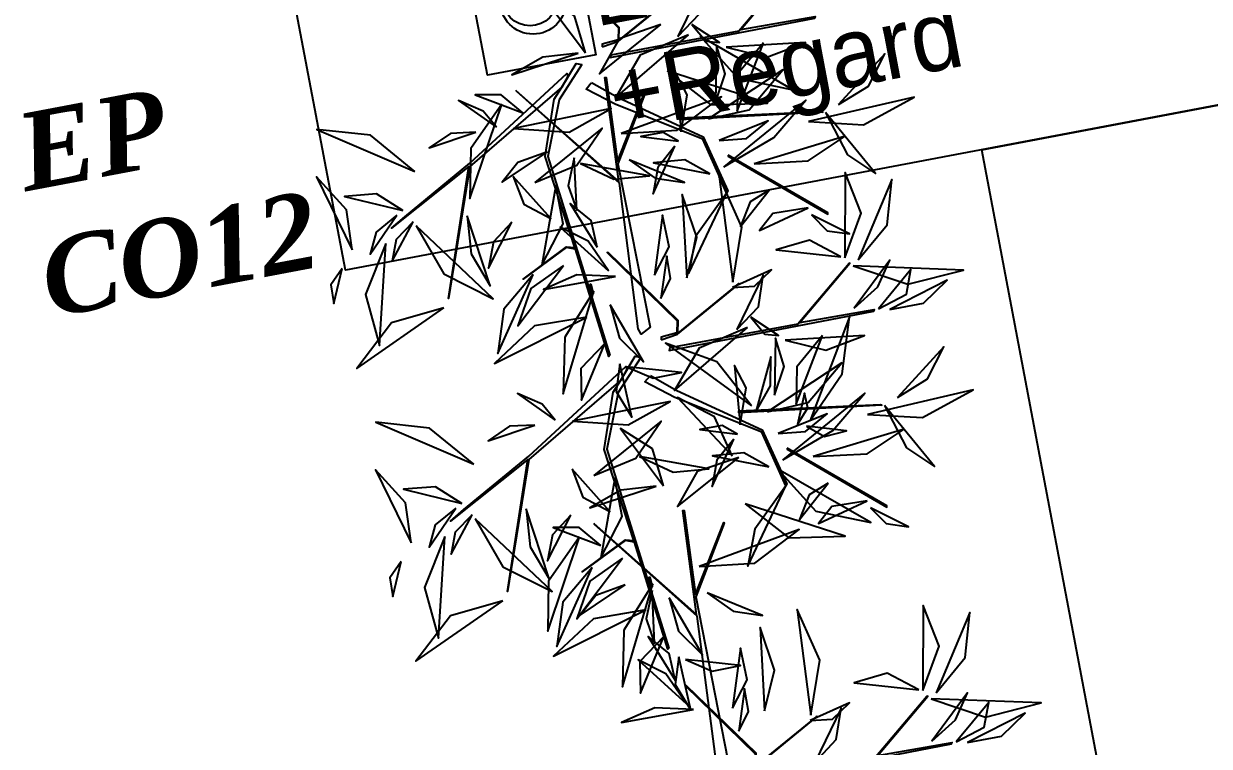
# Model space of a CAD drawing. Header units: centimetres. Extents: x 197412 to 267601, y -375791 to -305433.
# Drawn here: x 223156 to 225309, y -368346 to -367034 of the extents above; entities that cross this region are included whole.
import ezdxf

# ---------------------------------------------------------------- set-up
doc = ezdxf.new("R2010")
doc.units = ezdxf.units.CM
doc.layers.add('3-BAT C-Niveau 0', color=250, linetype='Continuous')
doc.layers.add('prlm-EAU-EPEXT', color=145, linetype='Continuous')
doc.styles.add('Futura Std Book', font='')
doc.styles.add('prlm-eau-ep', font='timesbi.ttf', dxfattribs={"height": 18})
doc.styles.get('Futura Std Book').set_extended_font_data('Futura Std Book')

# ---------------------------------------------------------------- blocks, each defined once
blk = doc.blocks.new('Groupe-204-1')
at = {"linetype": 'Continuous', "flags": 128}
for points in [[(14176.5, -49507.03), (14179.45, -49506.02), (14190.62, -49496.86), (14190.44, -49496.89), (14179.49, -49505.85), (14179.59, -49503.53), (14166.93, -49491.26), (14166.67, -49491.21), (14179.41, -49503.61), (14179.35, -49505.79), (14176.49, -49506.56)], [(14172.8, -49510.27), (14168.64, -49516.64), (14166.63, -49526.93), (14177.85, -49563.03), (14177.68, -49563.23), (14171.64, -49543.78), (14169.93, -49543.5), (14162.12, -49549.19), (14170.02, -49543.34), (14171.53, -49543.49), (14166.1, -49526.97), (14167.77, -49516.57), (14169.15, -49514.35), (14152.45, -49528.79), (14148.56, -49552.73), (14152.26, -49528.79), (14138.23, -49539.99), (14140.65, -49537.88), (14152.46, -49528.15), (14170.06, -49511.87), (14170.26, -49512.38), (14169.15, -49514.35), (14171.74, -49510.05)], [(14160.8, -49514.97), (14179.49, -49531.51), (14176.97, -49512.61), (14177.21, -49512.63), (14179.28, -49527.86), (14184.4, -49514.78), (14184.49, -49514.95), (14179.34, -49528.28), (14185.17, -49557.96), (14183.56, -49559.22), (14183, -49558.25), (14179.6, -49531.8), (14160.97, -49515.16)], [(14216.31, -49518.79), (14216.53, -49518.9), (14190.55, -49520.32), (14190.57, -49519.94)], [(14199.37, -49526.72), (14199.37, -49526.91), (14217.46, -49537.43), (14217.42, -49537.17)], [(14187.21, -49560.21), (14190.16, -49559.2), (14201.33, -49550.04), (14201.15, -49550.07), (14190.2, -49559.02), (14190.3, -49556.71), (14177.64, -49544.43), (14177.38, -49544.39), (14190.12, -49556.79), (14190.06, -49558.97), (14187.2, -49559.73)], [(14183.51, -49563.45), (14179.35, -49569.82), (14177.34, -49580.1), (14188.57, -49616.2), (14188.39, -49616.41), (14182.35, -49596.96), (14180.64, -49596.68), (14172.83, -49602.37), (14180.73, -49596.52), (14182.24, -49596.67), (14176.81, -49580.15), (14178.48, -49569.75), (14179.86, -49567.53), (14163.16, -49581.97), (14159.27, -49605.91), (14162.97, -49581.97), (14148.95, -49593.16), (14151.36, -49591.06), (14163.17, -49581.33), (14180.78, -49565.05), (14180.97, -49565.56), (14179.86, -49567.53), (14182.45, -49563.22)], [(14227.02, -49571.96), (14227.24, -49572.08), (14201.26, -49573.5), (14201.29, -49573.11)], [(14210.08, -49579.9), (14210.08, -49580.09), (14228.17, -49590.61), (14228.13, -49590.35)], [(14174.94, -49593.56), (14193.63, -49610.1), (14191.12, -49591.2), (14191.36, -49591.22), (14193.42, -49606.45), (14198.54, -49593.38), (14198.63, -49593.54), (14193.48, -49606.87), (14199.31, -49636.55), (14197.7, -49637.81), (14197.15, -49636.84), (14193.74, -49610.39), (14175.11, -49593.75)], [(14201.35, -49638.8), (14204.31, -49637.79), (14215.48, -49628.63), (14215.3, -49628.66), (14204.34, -49637.61), (14204.45, -49635.3), (14191.79, -49623.02), (14191.52, -49622.98), (14204.27, -49635.38), (14204.21, -49637.56), (14201.34, -49638.32)]]:
    blk.add_lwpolyline(points, close=True, dxfattribs=at)
for points in [[(14215.08, -49501.61), (14201.6, -49503.97), (14210.72, -49493.15), (14210.58, -49493.2), (14201.29, -49504.18), (14178.02, -49508.53), (14177.9, -49508.98), (14215.07, -49501.83), (14215.19, -49501.59), (14215.11, -49501.61)], [(14174.56, -49513.52), (14179.35, -49516.26), (14194.83, -49523.41), (14199.3, -49533.2), (14199.13, -49533.55), (14194.76, -49523.8), (14178.98, -49517.5), (14173.54, -49514.7), (14174.46, -49513.57)], [(14225.79, -49554.79), (14212.31, -49557.14), (14221.43, -49546.32), (14221.29, -49546.38), (14212, -49557.36), (14188.74, -49561.71), (14188.61, -49562.15), (14225.78, -49555.01), (14225.9, -49554.77), (14225.83, -49554.78)], [(14185.27, -49566.7), (14190.06, -49569.44), (14205.54, -49576.59), (14210.01, -49586.38), (14209.84, -49586.73), (14205.47, -49576.98), (14189.69, -49570.68), (14184.25, -49567.87), (14185.17, -49566.75)], [(14239.93, -49633.38), (14226.46, -49635.74), (14235.58, -49624.91), (14235.44, -49624.97), (14226.14, -49635.95), (14202.88, -49640.3), (14202.75, -49640.75), (14239.92, -49633.6), (14240.04, -49633.36), (14239.97, -49633.37)]]:
    blk.add_lwpolyline(points, dxfattribs=at)
at = {"linetype": 'Continuous'}
for points in [[(14190.23, -49505.17, -207.06), (14194.12, -49501.05, -208.24), (14194.98, -49495.35, -209.24), (14194.98, -49495.35, -209.24), (14190.23, -49505.17, -207.06)], [(14173.46, -49508.14, -200.73), (14171.45, -49501.44, -197.34), (14165.66, -49497.74, -193.77), (14165.66, -49497.74, -193.77), (14173.46, -49508.14, -200.73)], [(14173.46, -49508.14, -200.73), (14171.45, -49501.44, -197.34), (14165.66, -49497.74, -193.77), (14165.66, -49497.74, -193.77), (14173.46, -49508.14, -200.73)], [(14187.15, -49502.98, -210.57), (14179.58, -49505.56, -206.9), (14175.99, -49511.93, -202.54), (14175.99, -49511.93, -202.54), (14187.15, -49502.98, -210.57)], [(14192.73, -49502.97, -177.75), (14195.31, -49506, -175.38), (14197.8, -49506.26, -172.12), (14197.8, -49506.26, -172.12), (14192.73, -49502.97, -177.75)], [(14192.15, -49504.84, -178.9), (14183.38, -49508.55, -176.01), (14178.9, -49516.27, -172.29), (14178.9, -49516.27, -172.29), (14192.15, -49504.84, -178.9)], [(14192.15, -49504.84, -178.9), (14183.38, -49508.55, -176.01), (14178.9, -49516.27, -172.29), (14178.9, -49516.27, -172.29), (14192.15, -49504.84, -178.9)], [(14194.24, -49505.13, -220.09), (14201.1, -49512.72, -220.53), (14211.12, -49514.83, -219.34), (14211.12, -49514.83, -219.34), (14194.24, -49505.13, -220.09)], [(14198.96, -49507.13, -200.41), (14206.35, -49508.91, -200.32), (14213.42, -49506.28, -200.54), (14213.42, -49506.28, -200.54), (14198.96, -49507.13, -200.41)], [(14205.78, -49506.29, -189.87), (14201.08, -49511.95, -186.93), (14200.97, -49518.72, -183.27), (14200.97, -49518.72, -183.27), (14205.78, -49506.29, -189.87)], [(14172.11, -49508.21, -200.44), (14165.7, -49508.91, -199.26), (14160.08, -49512.15, -200.49), (14160.08, -49512.15, -200.49), (14172.11, -49508.21, -200.44)], [(14197.04, -49517.12, -229.03), (14198.83, -49511.92, -227.48), (14197.21, -49506.78, -225.66), (14197.21, -49506.78, -225.66), (14197.04, -49517.12, -229.03)], [(14219.38, -49517.51, -215.73), (14224.85, -49514.16, -216.78), (14227.79, -49508.33, -215.22), (14227.79, -49508.33, -215.22), (14219.38, -49517.51, -215.73)], [(14219.38, -49517.51, -215.73), (14224.85, -49514.16, -216.78), (14227.79, -49508.33, -215.22), (14227.79, -49508.33, -215.22), (14219.38, -49517.51, -215.73)], [(14188.3, -49511.42, -220.85), (14196.22, -49517.58, -221.31), (14206.48, -49517.29, -222.56), (14206.48, -49517.29, -222.56), (14188.3, -49511.42, -220.85)], [(14190.81, -49522.47, -198.87), (14191.91, -49515.74, -195.41), (14189.77, -49511.73, -190.33), (14189.77, -49511.73, -190.33), (14190.81, -49522.47, -198.87)], [(14195.77, -49520.12, -233.25), (14203.15, -49518.45, -238.65), (14209.27, -49511.24, -241.93), (14209.27, -49511.24, -241.93), (14195.77, -49520.12, -233.25)], [(14157.26, -49521.65, -171.59), (14154.86, -49518.75, -169.03), (14150.41, -49516.79, -167.96), (14150.41, -49516.79, -167.96), (14157.26, -49521.65, -171.59)], [(14162.09, -49519, -215.21), (14158.14, -49515.74, -213.09), (14153.41, -49515.73, -210.46), (14153.41, -49515.73, -210.46), (14162.09, -49519, -215.21)], [(14179.95, -49522.8, -225.36), (14190.07, -49522.17, -224.7), (14198.11, -49516.09, -224), (14198.11, -49516.09, -224), (14179.95, -49522.8, -225.36)], [(14198.57, -49528.85, -210.1), (14207.65, -49523.52, -209.96), (14213.43, -49516.72, -205.95), (14213.43, -49516.72, -205.95), (14198.57, -49528.85, -210.1)], [(14213.94, -49520.62, -223.19), (14223.95, -49521.18, -225.59), (14233.12, -49516.16, -225.79), (14233.12, -49516.16, -225.79), (14213.94, -49520.62, -223.19)], [(14213.94, -49520.62, -223.19), (14223.95, -49521.18, -225.59), (14233.12, -49516.16, -225.79), (14233.12, -49516.16, -225.79), (14213.94, -49520.62, -223.19)], [(14158.24, -49517.42, -207.25), (14152.62, -49525.48, -205.29), (14152.45, -49534.55, -201.98), (14152.45, -49534.55, -201.98), (14158.24, -49517.42, -207.25)], [(14160.38, -49521.84, -176.08), (14170.46, -49522.51, -174.79), (14178.1, -49518.25, -170.69), (14178.1, -49518.25, -170.69), (14160.38, -49521.84, -176.08)], [(14217.03, -49518.99, -214.21), (14220.99, -49526.66, -211.43), (14226.08, -49530.05, -206.15), (14226.08, -49530.05, -206.15), (14217.03, -49518.99, -214.21)], [(14197.73, -49524.05, -207.72), (14202.7, -49523.67, -206.62), (14206.6, -49520.47, -205.86), (14206.6, -49520.47, -205.86), (14197.73, -49524.05, -207.72)], [(14142.46, -49529.65, -223.66), (14134.43, -49523.09, -222.36), (14124.69, -49522.03, -219.58), (14124.69, -49522.03, -219.58), (14142.46, -49529.65, -223.66)], [(14153.56, -49522.54, -172.05), (14148.92, -49522.76, -171.7), (14145.08, -49525.37, -172.02), (14145.08, -49525.37, -172.02), (14153.56, -49522.54, -172.05)], [(14153.56, -49522.54, -172.05), (14148.92, -49522.76, -171.7), (14145.08, -49525.37, -172.02), (14145.08, -49525.37, -172.02), (14153.56, -49522.54, -172.05)], [(14164.25, -49531.67, -205.3), (14171.89, -49528.52, -204.92), (14176.48, -49521.81, -203.9), (14176.48, -49521.81, -203.9), (14164.25, -49531.67, -205.3)], [(14190.35, -49524.18, -202.35), (14187.53, -49522.6, -200.21), (14183.48, -49523.31, -199.09), (14183.48, -49523.31, -199.09), (14190.35, -49524.18, -202.35)], [(14204.09, -49528.26, -221.24), (14213.9, -49527.76, -218.96), (14220.62, -49523.25, -214.31), (14220.62, -49523.25, -214.31), (14204.09, -49528.26, -221.24)], [(14189.65, -49525.09, -202.12), (14186.61, -49528.92, -201.54), (14185.74, -49533.71, -202.14), (14185.74, -49533.71, -202.14), (14189.65, -49525.09, -202.12)], [(14166.52, -49526.1, -210.84), (14161.19, -49528.05, -209.98), (14158.3, -49531.6, -207.2), (14158.3, -49531.6, -207.2), (14166.52, -49526.1, -210.84)], [(14171.41, -49527.17, -223.21), (14170.31, -49532.27, -222.61), (14171.85, -49536.7, -220.88), (14171.85, -49536.7, -220.88), (14171.41, -49527.17, -223.21)], [(14171.41, -49527.17, -223.21), (14170.31, -49532.27, -222.61), (14171.85, -49536.7, -220.88), (14171.85, -49536.7, -220.88), (14171.41, -49527.17, -223.21)], [(14181.36, -49527.58, -228.81), (14186.09, -49530.9, -229.15), (14191.42, -49531.7, -227.32), (14191.42, -49531.7, -227.32), (14181.36, -49527.58, -228.81)], [(14196.05, -49530.1, -199.77), (14191.48, -49527.54, -197.57), (14185.77, -49528.12, -196.35), (14185.77, -49528.12, -196.35), (14196.05, -49530.1, -199.77)], [(14172.53, -49528.23, -185.42), (14178.62, -49531.09, -185.31), (14185.09, -49530.45, -184.01), (14185.09, -49530.45, -184.01), (14172.53, -49528.23, -185.42)], [(14220.53, -49545.32, -182.25), (14223.5, -49537.25, -178.08), (14220.59, -49529.86, -173.29), (14220.59, -49529.86, -173.29), (14220.53, -49545.32, -182.25)], [(14131.1, -49543.9, -212.86), (14130.04, -49536.63, -209.91), (14124.63, -49530.67, -208.14), (14124.63, -49530.67, -208.14), (14131.1, -49543.9, -212.86)], [(14131.1, -49543.9, -212.86), (14130.04, -49536.63, -209.91), (14124.63, -49530.67, -208.14), (14124.63, -49530.67, -208.14), (14131.1, -49543.9, -212.86)], [(14160.34, -49530.57, -184.69), (14162.26, -49535.63, -183.17), (14167.18, -49538.19, -181.63), (14167.18, -49538.19, -181.63), (14160.34, -49530.57, -184.69)], [(14165.5, -49546.65, -188.89), (14169.37, -49539.15, -185.79), (14168.06, -49532.19, -181.22), (14168.06, -49532.19, -181.22), (14165.5, -49546.65, -188.89)], [(14200.19, -49549.76, -179.52), (14201.86, -49539.78, -178.73), (14197.74, -49530.6, -177.91), (14197.74, -49530.6, -177.91), (14200.19, -49549.76, -179.52)], [(14222.98, -49545.73, -186.4), (14228.23, -49539.34, -186.75), (14229.07, -49531.14, -187), (14229.07, -49531.14, -187), (14222.98, -49545.73, -186.4)], [(14140.29, -49536.78, -232.48), (14135.48, -49533.72, -232.45), (14129.71, -49534.19, -231.83), (14129.71, -49534.19, -231.83), (14140.29, -49536.78, -232.48)], [(14191.82, -49548.98, -247.3), (14193.65, -49541.62, -244.69), (14191, -49533.86, -243.35), (14191, -49533.86, -243.35), (14191.82, -49548.98, -247.3)], [(14191.82, -49548.98, -247.3), (14193.65, -49541.62, -244.69), (14191, -49533.86, -243.35), (14191, -49533.86, -243.35), (14191.82, -49548.98, -247.3)], [(14199.13, -49533.55, -197.23), (14193.46, -49541.42, -194.28), (14192.19, -49548.16, -188.42), (14192.19, -49548.16, -188.42), (14199.13, -49533.55, -197.23)], [(14206.8, -49533.06, -218.46), (14203.34, -49535.21, -216.39), (14201.61, -49539.65, -215.43), (14201.61, -49539.65, -215.43), (14206.8, -49533.06, -218.46)], [(14175.56, -49543.41, -161.32), (14174.48, -49538.59, -161.24), (14170.66, -49535.48, -160.95), (14170.66, -49535.48, -160.95), (14175.56, -49543.41, -161.32)], [(14213.85, -49536.29, -202.5), (14207.45, -49537.32, -200.11), (14205.03, -49540.37, -195.35), (14205.03, -49540.37, -195.35), (14213.85, -49536.29, -202.5)], [(14139.19, -49537.6, -232.75), (14135.45, -49540.66, -233.5), (14134.35, -49544.71, -235.42), (14134.35, -49544.71, -235.42), (14139.19, -49537.6, -232.75)], [(14142.15, -49538.81, -229.3), (14139.07, -49542, -228.25), (14138.37, -49545.94, -226.49), (14138.37, -49545.94, -226.49), (14142.15, -49538.81, -229.3)], [(14151.97, -49537.75, -196.26), (14152.69, -49544.61, -195.05), (14156.17, -49550.46, -196.39), (14156.17, -49550.46, -196.39), (14151.97, -49537.75, -196.26)], [(14186, -49548.48, -186.16), (14188.64, -49543.35, -185.75), (14187.43, -49537.61, -185.13), (14187.43, -49537.61, -185.13), (14186, -49548.48, -186.16)], [(14214.49, -49537.54, -211.6), (14217.3, -49540.42, -211.07), (14221.4, -49541.01, -211.1), (14221.4, -49541.01, -211.1), (14214.49, -49537.54, -211.6)], [(14142.69, -49539.53, -228.97), (14147.7, -49548.25, -227.8), (14156.7, -49552.77, -227.09), (14156.7, -49552.77, -227.09), (14142.69, -49539.53, -228.97)], [(14160.1, -49538.87, -195.33), (14156.72, -49542.47, -195.1), (14155.84, -49547.2, -194.26), (14155.84, -49547.2, -194.26), (14160.1, -49538.87, -195.33)], [(14177.64, -49547.72, -176.88), (14173.91, -49542.3, -176.9), (14168.87, -49539.75, -174.04), (14168.87, -49539.75, -174.04), (14177.64, -49547.72, -176.88)], [(14137.2, -49542.73, -228.35), (14133.52, -49552.03, -229.1), (14136.05, -49561.25, -232.12), (14136.05, -49561.25, -232.12), (14137.2, -49542.73, -228.35)], [(14219.83, -49545.16, -181.99), (14214.09, -49542.16, -181.12), (14208.09, -49543.89, -179.03), (14208.09, -49543.89, -179.03), (14219.83, -49545.16, -181.99)], [(14187.13, -49552.7, -197.01), (14188.89, -49549.11, -196.39), (14188.2, -49545.03, -196.61), (14188.2, -49545.03, -196.61), (14187.13, -49552.7, -197.01)], [(14129.27, -49547.3, -211.21), (14127.2, -49550.25, -209.03), (14127.78, -49553.63, -206.71), (14127.78, -49553.63, -206.71), (14129.27, -49547.3, -211.21)], [(14129.27, -49547.3, -211.21), (14127.2, -49550.25, -209.03), (14127.78, -49553.63, -206.71), (14127.78, -49553.63, -206.71), (14129.27, -49547.3, -211.21)], [(14169.45, -49546.71, -207.16), (14163.53, -49550.89, -205.48), (14161.19, -49557.71, -203.83), (14161.19, -49557.71, -203.83), (14169.45, -49546.71, -207.16)], [(14169.45, -49546.71, -207.16), (14163.53, -49550.89, -205.48), (14161.19, -49557.71, -203.83), (14161.19, -49557.71, -203.83), (14169.45, -49546.71, -207.16)], [(14222.07, -49546.82, -186.41), (14231.95, -49550.12, -187.61), (14242.05, -49547.56, -186.97), (14242.05, -49547.56, -186.97), (14222.07, -49546.82, -186.41)], [(14222.21, -49554.48, -186.97), (14226.51, -49550.64, -187.38), (14228.68, -49545.75, -185.5), (14228.68, -49545.75, -185.5), (14222.21, -49554.48, -186.97)], [(14163.93, -49548.4, -201.48), (14158.63, -49554.66, -202.35), (14157.56, -49562.7, -201.76), (14157.56, -49562.7, -201.76), (14163.93, -49548.4, -201.48)], [(14178.91, -49548.73, -183.78), (14171.88, -49548.45, -183.14), (14165.82, -49551.09, -184.94), (14165.82, -49551.09, -184.94), (14178.91, -49548.73, -183.78)], [(14200.11, -49550.75, -179.83), (14204.15, -49550.5, -178.67), (14207.24, -49547.53, -177.99), (14207.24, -49547.53, -177.99), (14200.11, -49550.75, -179.83)], [(14200.94, -49558.35, -207.06), (14204.83, -49554.23, -208.24), (14205.69, -49548.52, -209.24), (14205.69, -49548.52, -209.24), (14200.94, -49558.35, -207.06)], [(14226.62, -49554.61, -174.58), (14231.7, -49551.96, -172.2), (14232.52, -49547.46, -168.43), (14232.52, -49547.46, -168.43), (14226.62, -49554.61, -174.58)], [(14228.69, -49554.73, -174.84), (14234.81, -49553.59, -175.45), (14239.12, -49549.41, -176.76), (14239.12, -49549.41, -176.76), (14228.69, -49554.73, -174.84)], [(14174.97, -49551.38, -206.43), (14169.69, -49559.78, -204.4), (14169.42, -49570.03, -204.36), (14169.42, -49570.03, -204.36), (14174.97, -49551.38, -206.43)], [(14174.97, -49551.38, -206.43), (14169.69, -49559.78, -204.4), (14169.42, -49570.03, -204.36), (14169.42, -49570.03, -204.36), (14174.97, -49551.38, -206.43)], [(14174.45, -49550.13, -203.84), (14174.23, -49550.23, -203.87), (14174.68, -49551.91, -202.04), (14174.89, -49551.82, -202.02), (14174.45, -49550.13, -203.84)], [(14147.72, -49554.41, -215.07), (14138.2, -49557.14, -213.8), (14131.95, -49565.41, -214.42), (14131.95, -49565.41, -214.42), (14147.72, -49554.41, -215.07)], [(14177.95, -49553.89, -199.98), (14179.61, -49559.92, -200.36), (14184, -49564.23, -199.46), (14184, -49564.23, -199.46), (14177.95, -49553.89, -199.98)], [(14173.71, -49556.09, -194.97), (14164.21, -49557.71, -192.57), (14156.91, -49564.51, -191.31), (14156.91, -49564.51, -191.31), (14173.71, -49556.09, -194.97)], [(14202.86, -49558.02, -178.9), (14194.09, -49561.73, -176.01), (14189.61, -49569.45, -172.29), (14189.61, -49569.45, -172.29), (14202.86, -49558.02, -178.9)], [(14202.86, -49558.02, -178.9), (14194.09, -49561.73, -176.01), (14189.61, -49569.45, -172.29), (14189.61, -49569.45, -172.29), (14202.86, -49558.02, -178.9)], [(14203.44, -49556.14, -177.75), (14206.02, -49559.18, -175.38), (14208.51, -49559.44, -172.12), (14208.51, -49559.44, -172.12), (14203.44, -49556.14, -177.75)], [(14214.22, -49574.87, -212.64), (14220.07, -49566.41, -211.07), (14221.38, -49556.08, -212.06), (14221.38, -49556.08, -212.06), (14214.22, -49574.87, -212.64)], [(14214.22, -49574.87, -212.64), (14220.07, -49566.41, -211.07), (14221.38, -49556.08, -212.06), (14221.38, -49556.08, -212.06), (14214.22, -49574.87, -212.64)], [(14207.75, -49570.29, -229.03), (14209.54, -49565.1, -227.48), (14207.92, -49559.96, -225.66), (14207.92, -49559.96, -225.66), (14207.75, -49570.29, -229.03)], [(14209.67, -49560.31, -200.41), (14217.06, -49562.09, -200.32), (14224.13, -49559.46, -200.54), (14224.13, -49559.46, -200.54), (14209.67, -49560.31, -200.41)], [(14216.49, -49559.47, -189.87), (14211.79, -49565.13, -186.93), (14211.68, -49571.9, -183.27), (14211.68, -49571.9, -183.27), (14216.49, -49559.47, -189.87)], [(14176.96, -49560.92, -194.21), (14172.59, -49565.45, -192.81), (14172.73, -49571.2, -190.06), (14172.73, -49571.2, -190.06), (14176.96, -49560.92, -194.21)], [(14176.96, -49560.92, -194.21), (14172.59, -49565.45, -192.81), (14172.73, -49571.2, -190.06), (14172.73, -49571.2, -190.06), (14176.96, -49560.92, -194.21)], [(14203.58, -49572.19, -204.31), (14197.28, -49564.2, -204.16), (14187.95, -49560.85, -202.67), (14187.95, -49560.85, -202.67), (14203.58, -49572.19, -204.31)], [(14230.09, -49570.69, -215.73), (14235.56, -49567.33, -216.78), (14238.5, -49561.51, -215.22), (14238.5, -49561.51, -215.22), (14230.09, -49570.69, -215.73)], [(14230.09, -49570.69, -215.73), (14235.56, -49567.33, -216.78), (14238.5, -49561.51, -215.22), (14238.5, -49561.51, -215.22), (14230.09, -49570.69, -215.73)], [(14179.67, -49564.62, -183.73), (14179.03, -49569.62, -181.29), (14181.85, -49574.3, -179.52), (14181.85, -49574.3, -179.52), (14179.67, -49564.62, -183.73)], [(14204.38, -49573.28, -204.62), (14207.01, -49568.59, -205.07), (14207.08, -49563.29, -204.23), (14207.08, -49563.29, -204.23), (14204.38, -49573.28, -204.62)], [(14206.48, -49573.3, -233.25), (14213.86, -49571.63, -238.65), (14219.98, -49564.41, -241.93), (14219.98, -49564.41, -241.93), (14206.48, -49573.3, -233.25)], [(14180.92, -49565.11, -183.47), (14185.76, -49567.19, -183.7), (14190.88, -49566.17, -184.07), (14190.88, -49566.17, -184.07), (14180.92, -49565.11, -183.47)], [(14180.92, -49565.11, -183.47), (14185.76, -49567.19, -183.7), (14190.88, -49566.17, -184.07), (14190.88, -49566.17, -184.07), (14180.92, -49565.11, -183.47)], [(14201.52, -49575.65, -198.87), (14202.63, -49568.92, -195.41), (14200.49, -49564.91, -190.33), (14200.49, -49564.91, -190.33), (14201.52, -49575.65, -198.87)], [(14167.97, -49574.83, -171.59), (14165.57, -49571.92, -169.03), (14161.12, -49569.97, -167.96), (14161.12, -49569.97, -167.96), (14167.97, -49574.83, -171.59)], [(14200.07, -49581.32, -217.22), (14196.88, -49574.24, -219.34), (14190.17, -49570.7, -221.55), (14190.17, -49570.7, -221.55), (14200.07, -49581.32, -217.22)], [(14209.28, -49582.03, -210.1), (14218.36, -49576.7, -209.96), (14224.15, -49569.9, -205.95), (14224.15, -49569.9, -205.95), (14209.28, -49582.03, -210.1)], [(14211.92, -49575.59, -212.09), (14213.84, -49572.59, -209.87), (14213.21, -49569.91, -207.1), (14213.21, -49569.91, -207.1), (14211.92, -49575.59, -212.09)], [(14211.92, -49575.59, -212.09), (14213.84, -49572.59, -209.87), (14213.21, -49569.91, -207.1), (14213.21, -49569.91, -207.1), (14211.92, -49575.59, -212.09)], [(14224.65, -49573.8, -223.19), (14234.66, -49574.36, -225.59), (14243.83, -49569.34, -225.79), (14243.83, -49569.34, -225.79), (14224.65, -49573.8, -223.19)], [(14224.65, -49573.8, -223.19), (14234.66, -49574.36, -225.59), (14243.83, -49569.34, -225.79), (14243.83, -49569.34, -225.79), (14224.65, -49573.8, -223.19)], [(14171.1, -49575.02, -176.08), (14181.18, -49575.69, -174.79), (14188.81, -49571.42, -170.69), (14188.81, -49571.42, -170.69), (14171.1, -49575.02, -176.08)], [(14227.74, -49572.16, -214.21), (14231.7, -49579.84, -211.43), (14236.79, -49583.22, -206.15), (14236.79, -49583.22, -206.15), (14227.74, -49572.16, -214.21)], [(14153.17, -49582.82, -223.66), (14145.15, -49576.27, -222.36), (14135.4, -49575.2, -219.58), (14135.4, -49575.2, -219.58), (14153.17, -49582.82, -223.66)], [(14174.96, -49584.85, -205.3), (14182.6, -49581.7, -204.92), (14187.19, -49574.99, -203.9), (14187.19, -49574.99, -203.9), (14174.96, -49584.85, -205.3)], [(14208.44, -49577.23, -207.72), (14213.41, -49576.85, -206.62), (14217.31, -49573.65, -205.86), (14217.31, -49573.65, -205.86), (14208.44, -49577.23, -207.72)], [(14164.27, -49575.72, -172.05), (14159.63, -49575.93, -171.7), (14155.79, -49578.55, -172.02), (14155.79, -49578.55, -172.02), (14164.27, -49575.72, -172.05)], [(14164.27, -49575.72, -172.05), (14159.63, -49575.93, -171.7), (14155.79, -49578.55, -172.02), (14155.79, -49578.55, -172.02), (14164.27, -49575.72, -172.05)], [(14187.61, -49586.73, -200.73), (14185.59, -49580.03, -197.34), (14179.81, -49576.33, -193.77), (14179.81, -49576.33, -193.77), (14187.61, -49586.73, -200.73)], [(14187.61, -49586.73, -200.73), (14185.59, -49580.03, -197.34), (14179.81, -49576.33, -193.77), (14179.81, -49576.33, -193.77), (14187.61, -49586.73, -200.73)], [(14201.06, -49577.36, -202.35), (14198.24, -49575.78, -200.21), (14194.19, -49576.49, -199.09), (14194.19, -49576.49, -199.09), (14201.06, -49577.36, -202.35)], [(14213.57, -49575.93, -213.12), (14216.81, -49577.77, -210.71), (14220.86, -49576.73, -208.62), (14220.86, -49576.73, -208.62), (14213.57, -49575.93, -213.12)], [(14213.57, -49575.93, -213.12), (14216.81, -49577.77, -210.71), (14220.86, -49576.73, -208.62), (14220.86, -49576.73, -208.62), (14213.57, -49575.93, -213.12)], [(14214.8, -49581.44, -221.24), (14224.61, -49580.93, -218.96), (14231.33, -49576.43, -214.31), (14231.33, -49576.43, -214.31), (14214.8, -49581.44, -221.24)], [(14200.36, -49578.26, -202.12), (14197.32, -49582.09, -201.54), (14196.45, -49586.89, -202.14), (14196.45, -49586.89, -202.14), (14200.36, -49578.26, -202.12)], [(14183.24, -49581.41, -185.42), (14189.34, -49584.27, -185.31), (14195.81, -49583.63, -184.01), (14195.81, -49583.63, -184.01), (14183.24, -49581.41, -185.42)], [(14201.3, -49581.57, -210.57), (14193.72, -49584.15, -206.9), (14190.13, -49590.52, -202.54), (14190.13, -49590.52, -202.54), (14201.3, -49581.57, -210.57)], [(14206.76, -49583.28, -199.77), (14202.19, -49580.72, -197.57), (14196.48, -49581.3, -196.35), (14196.48, -49581.3, -196.35), (14206.76, -49583.28, -199.77)], [(14141.81, -49597.08, -212.86), (14140.75, -49589.81, -209.91), (14135.34, -49583.85, -208.14), (14135.34, -49583.85, -208.14), (14141.81, -49597.08, -212.86)], [(14141.81, -49597.08, -212.86), (14140.75, -49589.81, -209.91), (14135.34, -49583.85, -208.14), (14135.34, -49583.85, -208.14), (14141.81, -49597.08, -212.86)], [(14171.05, -49583.74, -184.69), (14172.97, -49588.81, -183.17), (14177.89, -49591.37, -181.63), (14177.89, -49591.37, -181.63), (14171.05, -49583.74, -184.69)], [(14208.38, -49583.72, -220.09), (14215.25, -49591.31, -220.53), (14225.27, -49593.42, -219.34), (14225.27, -49593.42, -219.34), (14208.38, -49583.72, -220.09)], [(14176.21, -49599.83, -188.89), (14180.08, -49592.33, -185.79), (14178.77, -49585.37, -181.22), (14178.77, -49585.37, -181.22), (14176.21, -49599.83, -188.89)], [(14151, -49589.96, -232.48), (14146.19, -49586.9, -232.45), (14140.43, -49587.36, -231.83), (14140.43, -49587.36, -231.83), (14151, -49589.96, -232.48)], [(14186.26, -49586.8, -200.44), (14179.84, -49587.5, -199.26), (14174.23, -49590.74, -200.49), (14174.23, -49590.74, -200.49), (14186.26, -49586.8, -200.44)], [(14209.84, -49586.73, -197.23), (14204.17, -49594.6, -194.28), (14202.9, -49601.34, -188.42), (14202.9, -49601.34, -188.42), (14209.84, -49586.73, -197.23)], [(14217.51, -49586.24, -218.46), (14214.05, -49588.39, -216.39), (14212.32, -49592.83, -215.43), (14212.32, -49592.83, -215.43), (14217.51, -49586.24, -218.46)], [(14202.44, -49590.01, -220.85), (14210.37, -49596.17, -221.31), (14220.62, -49595.88, -222.56), (14220.62, -49595.88, -222.56), (14202.44, -49590.01, -220.85)], [(14224.56, -49589.47, -202.5), (14218.16, -49590.49, -200.11), (14215.74, -49593.55, -195.35), (14215.74, -49593.55, -195.35), (14224.56, -49589.47, -202.5)], [(14149.9, -49590.78, -232.75), (14146.16, -49593.84, -233.5), (14145.06, -49597.89, -235.42), (14145.06, -49597.89, -235.42), (14149.9, -49590.78, -232.75)], [(14152.86, -49591.99, -229.3), (14149.78, -49595.18, -228.25), (14149.08, -49599.12, -226.49), (14149.08, -49599.12, -226.49), (14152.86, -49591.99, -229.3)], [(14162.68, -49590.92, -196.26), (14163.4, -49597.79, -195.05), (14166.88, -49603.64, -196.39), (14166.88, -49603.64, -196.39), (14162.68, -49590.92, -196.26)], [(14170.81, -49592.04, -195.33), (14167.43, -49595.65, -195.1), (14166.55, -49600.37, -194.26), (14166.55, -49600.37, -194.26), (14170.81, -49592.04, -195.33)], [(14225.2, -49590.71, -211.6), (14228.01, -49593.6, -211.07), (14232.11, -49594.18, -211.1), (14232.11, -49594.18, -211.1), (14225.2, -49590.71, -211.6)], [(14153.41, -49592.71, -228.97), (14158.41, -49601.43, -227.8), (14167.41, -49605.95, -227.09), (14167.41, -49605.95, -227.09), (14153.41, -49592.71, -228.97)], [(14176.24, -49597.59, -215.21), (14172.29, -49594.33, -213.09), (14167.55, -49594.32, -210.46), (14167.55, -49594.32, -210.46), (14176.24, -49597.59, -215.21)], [(14194.1, -49601.39, -225.36), (14204.21, -49600.76, -224.7), (14212.25, -49594.68, -224), (14212.25, -49594.68, -224), (14194.1, -49601.39, -225.36)], [(14147.91, -49595.91, -228.35), (14144.24, -49605.21, -229.1), (14146.76, -49614.42, -232.12), (14146.76, -49614.42, -232.12), (14147.91, -49595.91, -228.35)], [(14172.38, -49596.01, -207.25), (14166.76, -49604.07, -205.29), (14166.59, -49613.14, -201.98), (14166.59, -49613.14, -201.98), (14172.38, -49596.01, -207.25)], [(14139.98, -49600.47, -211.21), (14137.92, -49603.42, -209.03), (14138.49, -49606.81, -206.71), (14138.49, -49606.81, -206.71), (14139.98, -49600.47, -211.21)], [(14139.98, -49600.47, -211.21), (14137.92, -49603.42, -209.03), (14138.49, -49606.81, -206.71), (14138.49, -49606.81, -206.71), (14139.98, -49600.47, -211.21)], [(14180.17, -49599.89, -207.16), (14174.24, -49604.07, -205.48), (14171.9, -49610.88, -203.83), (14171.9, -49610.88, -203.83), (14180.17, -49599.89, -207.16)], [(14180.17, -49599.89, -207.16), (14174.24, -49604.07, -205.48), (14171.9, -49610.88, -203.83), (14171.9, -49610.88, -203.83), (14180.17, -49599.89, -207.16)], [(14174.64, -49601.58, -201.48), (14169.34, -49607.83, -202.35), (14168.27, -49615.88, -201.76), (14168.27, -49615.88, -201.76), (14174.64, -49601.58, -201.48)], [(14185.16, -49603.31, -203.84), (14184.94, -49603.41, -203.87), (14185.39, -49605.09, -202.04), (14185.6, -49604.99, -202.02), (14185.16, -49603.31, -203.84)], [(14180.66, -49604.69, -210.84), (14175.33, -49606.64, -209.98), (14172.45, -49610.19, -207.2), (14172.45, -49610.19, -207.2), (14180.66, -49604.69, -210.84)], [(14185.68, -49604.55, -206.43), (14180.4, -49612.96, -204.4), (14180.14, -49623.21, -204.36), (14180.14, -49623.21, -204.36), (14185.68, -49604.55, -206.43)], [(14185.68, -49604.55, -206.43), (14180.4, -49612.96, -204.4), (14180.14, -49623.21, -204.36), (14180.14, -49623.21, -204.36), (14185.68, -49604.55, -206.43)], [(14158.43, -49607.59, -215.07), (14148.91, -49610.32, -213.8), (14142.67, -49618.59, -214.42), (14142.67, -49618.59, -214.42), (14158.43, -49607.59, -215.07)], [(14185.55, -49605.76, -223.21), (14184.46, -49610.86, -222.61), (14185.99, -49615.29, -220.88), (14185.99, -49615.29, -220.88), (14185.55, -49605.76, -223.21)], [(14185.55, -49605.76, -223.21), (14184.46, -49610.86, -222.61), (14185.99, -49615.29, -220.88), (14185.99, -49615.29, -220.88), (14185.55, -49605.76, -223.21)], [(14188.66, -49607.06, -199.98), (14190.33, -49613.1, -200.36), (14194.71, -49617.41, -199.46), (14194.71, -49617.41, -199.46), (14188.66, -49607.06, -199.98)], [(14195.51, -49606.17, -228.81), (14200.24, -49609.49, -229.15), (14205.56, -49610.29, -227.32), (14205.56, -49610.29, -227.32), (14195.51, -49606.17, -228.81)], [(14184.42, -49609.26, -194.97), (14174.92, -49610.89, -192.57), (14167.62, -49617.69, -191.31), (14167.62, -49617.69, -191.31), (14184.42, -49609.26, -194.97)], [(14214.34, -49628.35, -179.52), (14216, -49618.37, -178.73), (14211.89, -49609.19, -177.91), (14211.89, -49609.19, -177.91), (14214.34, -49628.35, -179.52)], [(14234.67, -49623.91, -182.25), (14237.64, -49615.84, -178.08), (14234.73, -49608.45, -173.29), (14234.73, -49608.45, -173.29), (14234.67, -49623.91, -182.25)], [(14237.12, -49624.32, -186.4), (14242.37, -49617.93, -186.75), (14243.21, -49609.73, -187), (14243.21, -49609.73, -187), (14237.12, -49624.32, -186.4)], [(14187.67, -49614.09, -194.21), (14183.3, -49618.63, -192.81), (14183.44, -49624.38, -190.06), (14183.44, -49624.38, -190.06), (14187.67, -49614.09, -194.21)], [(14187.67, -49614.09, -194.21), (14183.3, -49618.63, -192.81), (14183.44, -49624.38, -190.06), (14183.44, -49624.38, -190.06), (14187.67, -49614.09, -194.21)], [(14189.71, -49622.01, -161.32), (14188.62, -49617.18, -161.24), (14184.81, -49614.07, -160.95), (14184.81, -49614.07, -160.95), (14189.71, -49622.01, -161.32)], [(14205.96, -49627.57, -247.3), (14207.79, -49620.21, -244.69), (14205.14, -49612.45, -243.35), (14205.14, -49612.45, -243.35), (14205.96, -49627.57, -247.3)], [(14205.96, -49627.57, -247.3), (14207.79, -49620.21, -244.69), (14205.14, -49612.45, -243.35), (14205.14, -49612.45, -243.35), (14205.96, -49627.57, -247.3)], [(14200.14, -49627.08, -186.16), (14202.78, -49621.94, -185.75), (14201.57, -49616.2, -185.13), (14201.57, -49616.2, -185.13), (14200.14, -49627.08, -186.16)], [(14191.78, -49626.31, -176.88), (14188.05, -49620.89, -176.9), (14183.01, -49618.34, -174.04), (14183.01, -49618.34, -174.04), (14191.78, -49626.31, -176.88)], [(14190.38, -49617.8, -183.73), (14189.74, -49622.79, -181.29), (14192.56, -49627.47, -179.52), (14192.56, -49627.47, -179.52), (14190.38, -49617.8, -183.73)], [(14191.63, -49618.29, -183.47), (14196.47, -49620.37, -183.7), (14201.59, -49619.35, -184.07), (14201.59, -49619.35, -184.07), (14191.63, -49618.29, -183.47)], [(14191.63, -49618.29, -183.47), (14196.47, -49620.37, -183.7), (14201.59, -49619.35, -184.07), (14201.59, -49619.35, -184.07), (14191.63, -49618.29, -183.47)], [(14233.97, -49623.75, -181.99), (14228.24, -49620.75, -181.12), (14222.24, -49622.48, -179.03), (14222.24, -49622.48, -179.03), (14233.97, -49623.75, -181.99)], [(14201.27, -49631.29, -197.01), (14203.04, -49627.7, -196.39), (14202.34, -49623.62, -196.61), (14202.34, -49623.62, -196.61), (14201.27, -49631.29, -197.01)], [(14236.35, -49633.08, -186.97), (14240.65, -49629.23, -187.38), (14242.83, -49624.34, -185.5), (14242.83, -49624.34, -185.5), (14236.35, -49633.08, -186.97)], [(14193.06, -49627.32, -183.78), (14186.02, -49627.04, -183.14), (14179.96, -49629.68, -184.94), (14179.96, -49629.68, -184.94), (14193.06, -49627.32, -183.78)], [(14214.25, -49629.34, -179.83), (14218.3, -49629.09, -178.67), (14221.39, -49626.12, -177.99), (14221.39, -49626.12, -177.99), (14214.25, -49629.34, -179.83)], [(14236.22, -49625.41, -186.41), (14246.09, -49628.71, -187.61), (14256.19, -49626.15, -186.97), (14256.19, -49626.15, -186.97), (14236.22, -49625.41, -186.41)], [(14240.76, -49633.2, -174.58), (14245.85, -49630.55, -172.2), (14246.66, -49626.05, -168.43), (14246.66, -49626.05, -168.43), (14240.76, -49633.2, -174.58)], [(14215.09, -49636.94, -207.06), (14218.97, -49632.82, -208.24), (14219.84, -49627.11, -209.24), (14219.84, -49627.11, -209.24), (14215.09, -49636.94, -207.06)], [(14242.83, -49633.32, -174.84), (14248.95, -49632.18, -175.45), (14253.27, -49628, -176.76), (14253.27, -49628, -176.76), (14242.83, -49633.32, -174.84)]]:
    blk.add_polyline3d(points, dxfattribs=at)
blk = doc.blocks.new('Groupe-205-1')
blk.add_blockref('Groupe-204-1', (0, 0))
blk = doc.blocks.new('Groupe-206-1')
blk.add_blockref('Groupe-205-1', (0, 0))
blk = doc.blocks.new('Groupe-463-1')
at = {"linetype": 'Continuous', "flags": 128}
blk.add_lwpolyline([(14151.93, -49492.55), (14171.58, -49488.83), (14175.3, -49508.48), (14155.65, -49512.2)], close=True, dxfattribs=at)
at = {"linetype": 'Continuous'}
blk.add_circle((14163.38, -49498.22), 5, dxfattribs=at)
blk = doc.blocks.new('Groupe-464-1')
blk.add_blockref('Groupe-463-1', (0, 0))
at = {"insert": (14173.31, -49492.25), "char_height": 11.3275, "attachment_point": 1, "rotation": 10.7236, "line_spacing_factor": 0.962448, "style": 'Futura Std Book'}
blk.add_mtext('EPØ100\\P{\\H1.107x;+Regard}', dxfattribs=at)
blk = doc.blocks.new('xi.epext')
at = {"layer": 'prlm-EAU-EPEXT', "color": 0, "linetype": 'ByBlock', "lineweight": -2}
blk.add_circle((0, 0), 5, dxfattribs=at)

msp = doc.modelspace()

# ---------------------------------------------------------------- linework, layer by layer
at = {"layer": '3-BAT C-Niveau 0', "flags": 128}
for points in [[(223647.4, -366990.3), (230991.6, -365599.4), (231084.6, -366090.7), (223740.4, -367481.5)], [(224895.8, -367262.7), (230286.8, -366241.8), (230796.4, -368932.8), (225405.4, -369953.7)]]:
    msp.add_lwpolyline(points, close=True, dxfattribs=at)

# ---------------------------------------------------------------- block references
at = {"layer": '3-BAT C-Niveau 0', "xscale": 10, "yscale": 10, "zscale": 10}
for name in ['Groupe-206-1', 'Groupe-464-1']:
    msp.add_blockref(name, (82441.7, 127994.6), dxfattribs=at)
at = {"layer": 'prlm-EAU-EPEXT', "xscale": 11.99999999999999, "yscale": 11.99999999999999, "zscale": 11.99999999999999, "rotation": 10.72360141139323}
msp.add_blockref('xi.epext', (224081, -366992.8), dxfattribs=at)

# ---------------------------------------------------------------- texts
at = {"layer": 'prlm-EAU-EPEXT', "insert": (223133.8, -367201), "char_height": 140, "attachment_point": 1, "rotation": 10.7236, "style": 'prlm-eau-ep'}
msp.add_mtext_dynamic_manual_height_columns('EP CO12', width=91.584, gutter_width=75, heights=[0], dxfattribs=at)

doc.saveas('drawing.dxf')
